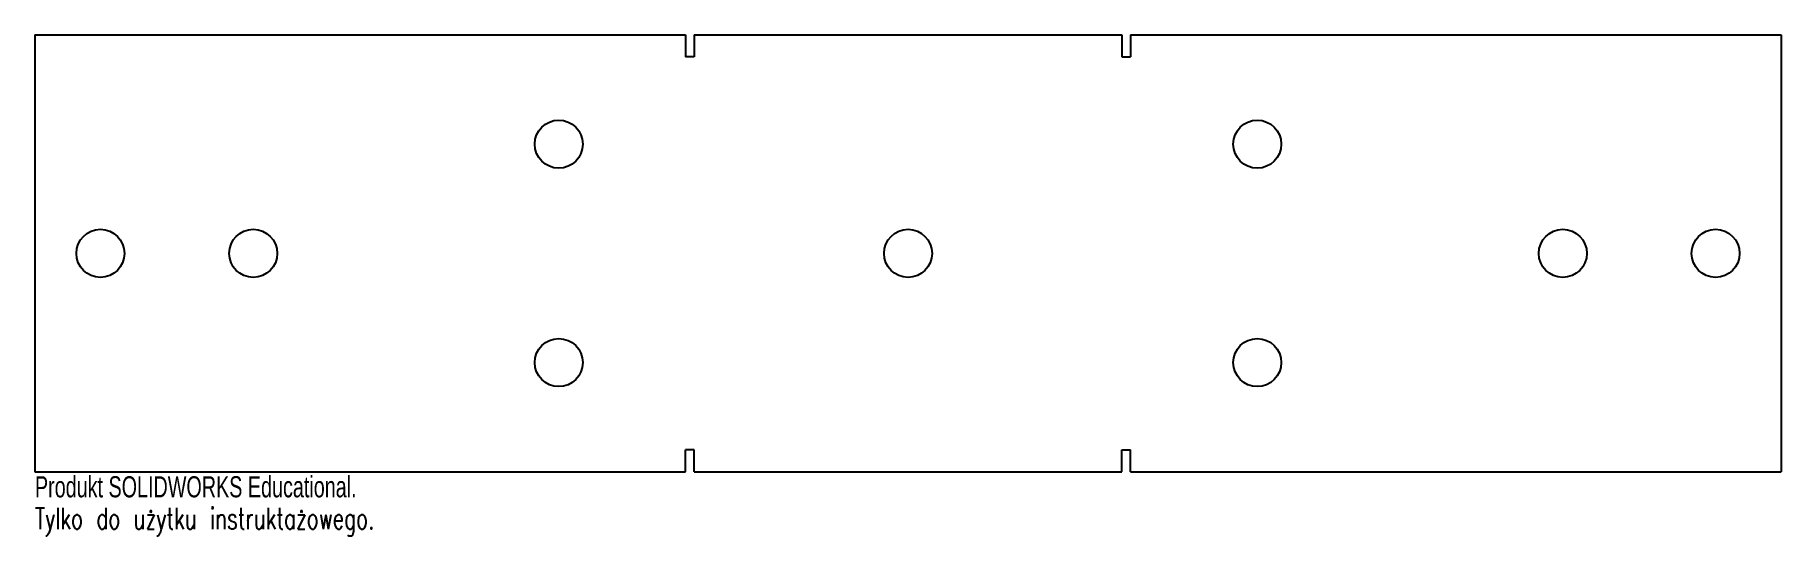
# Model space of a CAD drawing. Header units: millimetres. Extents: x -128 to 272, y -58 to 57.
import ezdxf

# ---------------------------------------------------------------- set-up
doc = ezdxf.new("R2010")
doc.units = ezdxf.units.MM
doc.styles.add('SLDTEXTSTYLE0', font='TXT', dxfattribs={"width": 0.7})
doc.styles.add('SLDTEXTSTYLE1', font='TXT', dxfattribs={"width": 0.7, "bigfont": 'bigfont'})

msp = doc.modelspace()

# ---------------------------------------------------------------- linework, layer by layer
at = {"color": 7, "linetype": 'Continuous', "lineweight": 25}
for p, q in [((-127.79, 56.99), (-127.79, -43.01)), ((-127.79, 56.99), (21.21, 56.99)), ((21.21, 56.99), (21.21, 51.99)), ((23.21, 56.99), (23.21, 51.99)), ((23.21, 56.99), (121.21, 56.99)), ((121.21, 56.99), (121.21, 51.99)), ((123.21, 56.99), (123.21, 51.99)), ((123.21, 56.99), (272.21, 56.99)), ((272.21, 56.99), (272.21, -43.01)), ((23.21, 51.99), (21.21, 51.99)), ((121.21, 51.99), (123.21, 51.99)), ((23.21, -38.01), (21.21, -38.01)), ((21.21, -43.01), (21.21, -38.01)), ((23.21, -43.01), (23.21, -38.01)), ((121.21, -38.01), (123.21, -38.01)), ((121.21, -43.01), (121.21, -38.01)), ((123.21, -43.01), (123.21, -38.01)), ((-127.79, -43.01), (21.21, -43.01)), ((23.21, -43.01), (121.21, -43.01)), ((123.21, -43.01), (272.21, -43.01))]:
    msp.add_line(p, q, dxfattribs=at)
for centre in [(-7.79, 31.99), (152.21, 31.99), (-112.79, 6.99), (-77.79, 6.99), (72.21, 6.99), (222.21, 6.99), (257.21, 6.99), (-7.79, -18.01), (152.21, -18.01)]:
    msp.add_circle(centre, 5.5, dxfattribs=at)

# ---------------------------------------------------------------- texts
at = {"color": 7, "linetype": 'Continuous', "char_height": 4.8336, "attachment_point": 1}
for s, insert, style in [('Produkt SOLIDWORKS Educational.', (-127.79, -44.03), 'SLDTEXTSTYLE0'), ('Tylko do użytku instruktażowego.', (-127.79, -51.28), 'SLDTEXTSTYLE1')]:
    msp.add_mtext(s, dxfattribs=dict(at, insert=insert, style=style))

doc.saveas('drawing.dxf')
